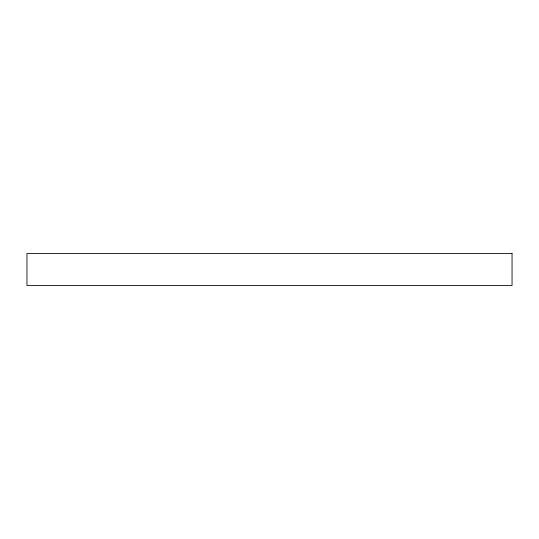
<?xml version="1.0" encoding="UTF-8"?>
<svg xmlns="http://www.w3.org/2000/svg" width="539" height="539" viewBox="0 0 539 539"><rect width="100%" height="100%" fill="white"/><g stroke="black" fill="none" stroke-linecap="round" stroke-linejoin="round"><path stroke-width="0.81" d="M512.05 253.505L26.95 253.505L26.95 285.495L512.05 285.495L512.05 253.505"/></g></svg>
